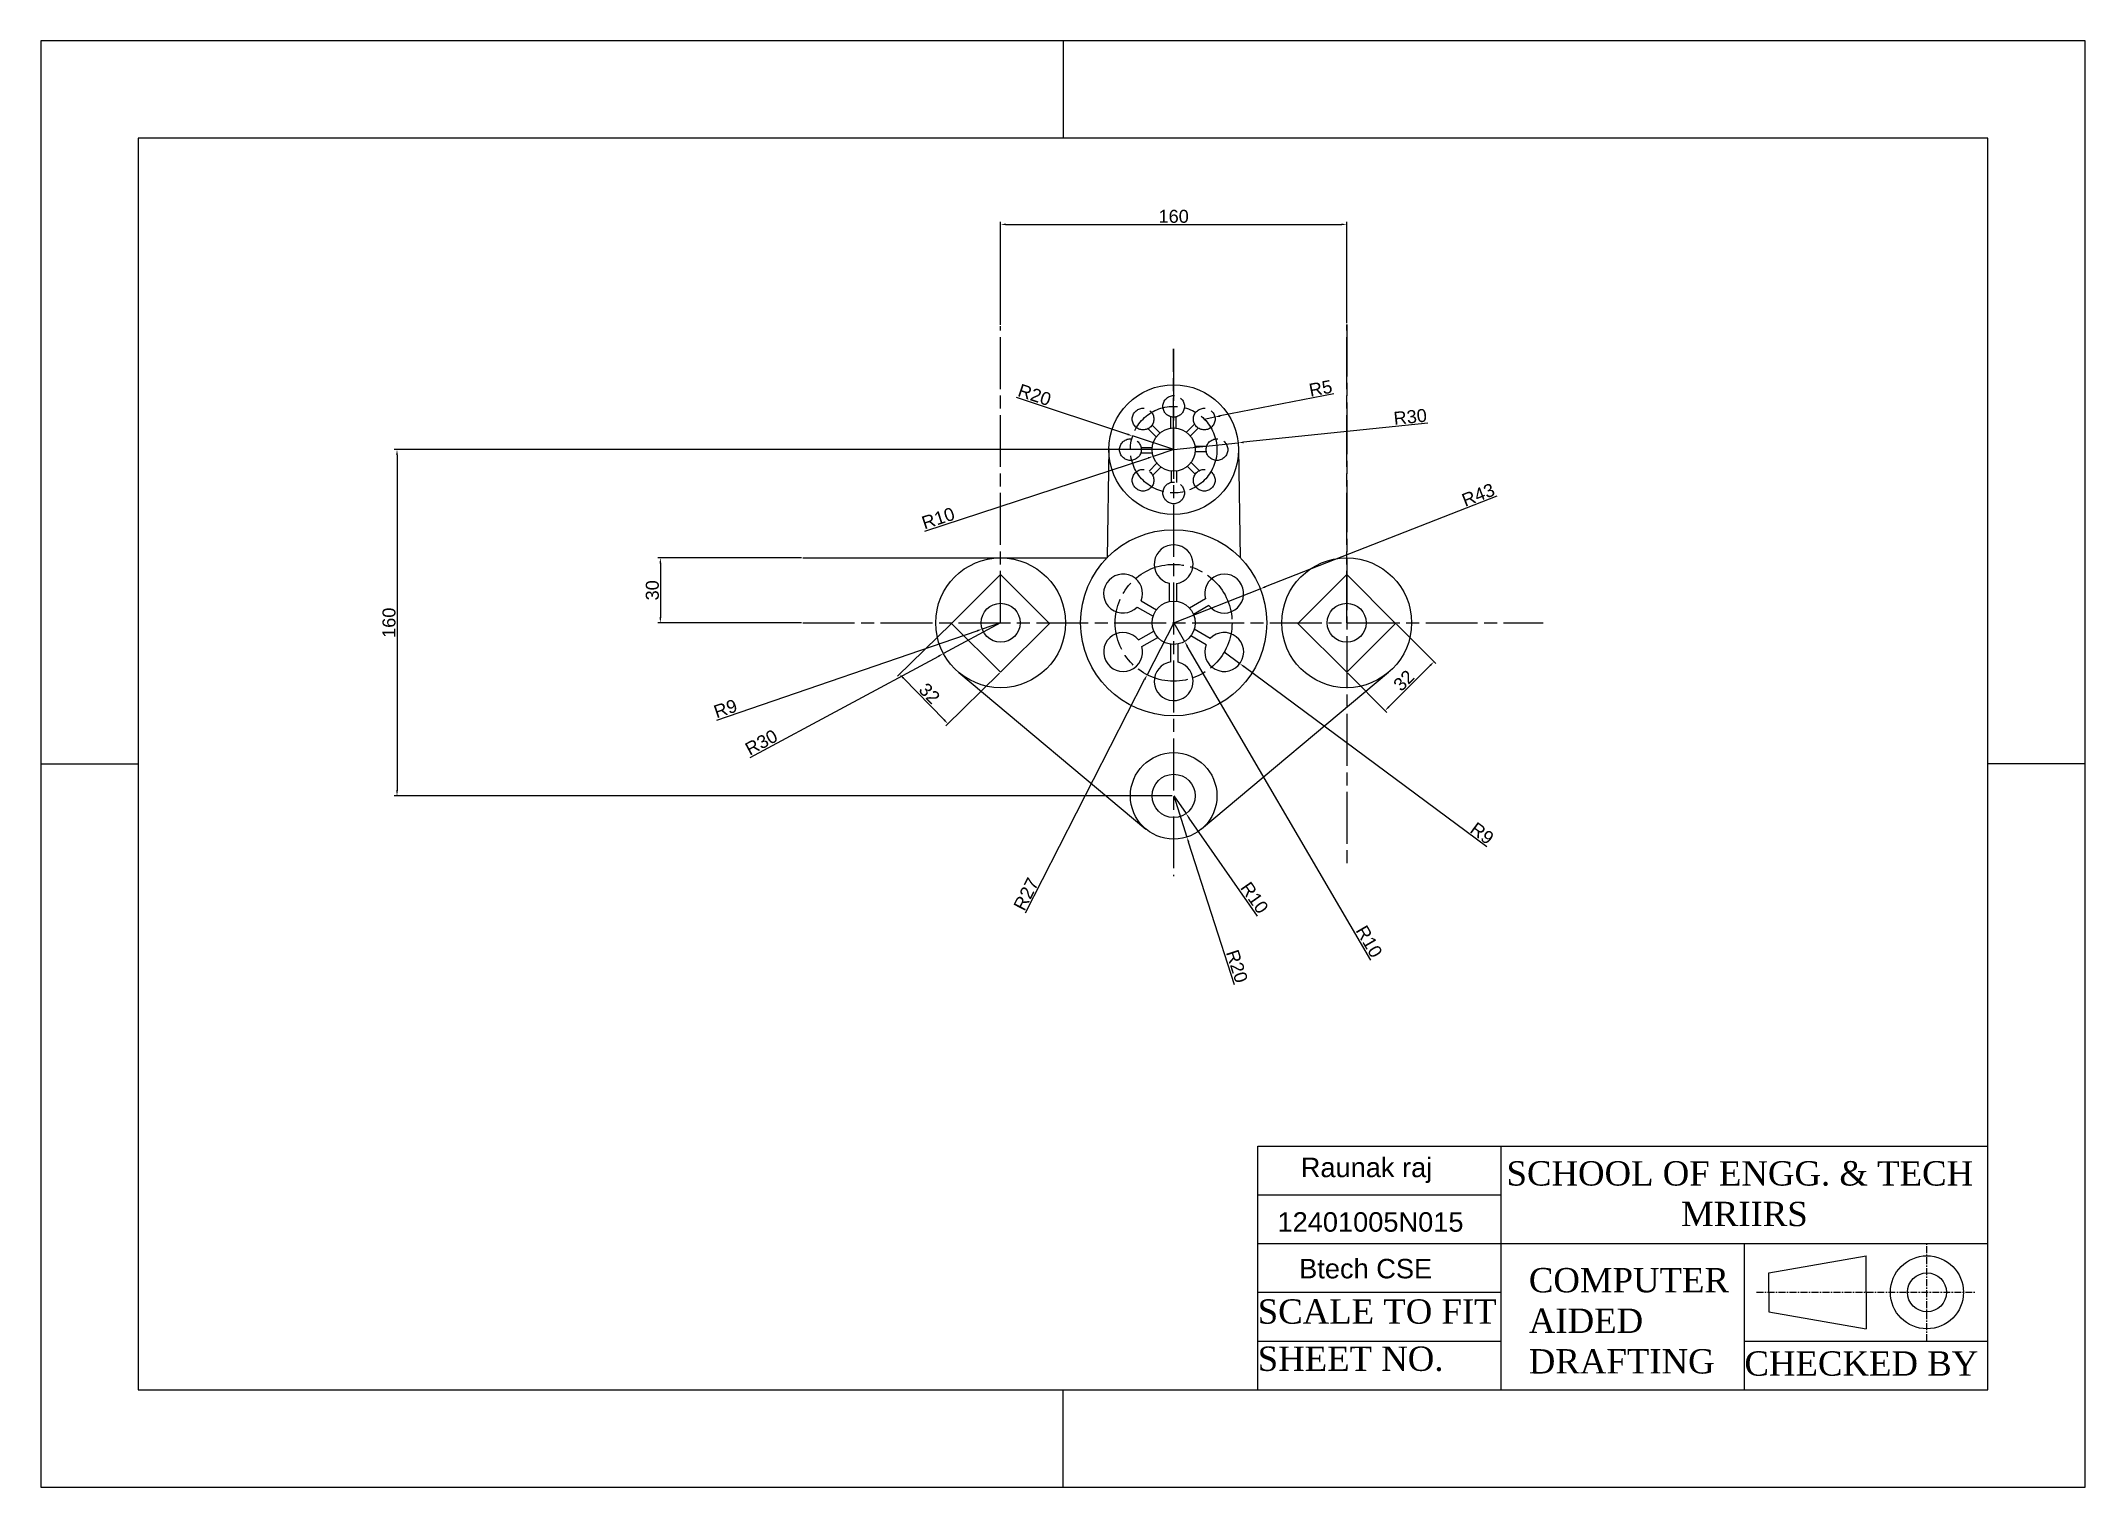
# Model space of a CAD drawing. Header units: millimetres. Extents: x -467 to 478, y -275 to 394.
import ezdxf

# ---------------------------------------------------------------- set-up
doc = ezdxf.new("R2010")
doc.units = ezdxf.units.MM
doc.linetypes.add('ACAD_ISO08W100', pattern=[36, 24, -3, 6, -3])
doc.linetypes.add('CENTER', pattern=[50.8, 31.75, -6.35, 6.35, -6.35])
doc.styles.add('ISO Proportional', font='arial.ttf')
doc.styles.get("Standard").update_dxf_attribs({"font": 'arial.ttf'})
doc.dimstyles.new('ISO-25', dxfattribs={"dimtxt": 6, "dimasz": 2.5, "dimexe": 1.25, "dimexo": 0.625, "dimtad": 1, "dimtxsty": 'Standard', "dimcen": 2.5, "dimadec": 0, "dimazin": 0, "dimtfac": 1, "dimtmove": 0, "dimatfit": 3, "dimfxl": 1, "dimarcsym": 0})

# ---------------------------------------------------------------- blocks, each defined once
blk = doc.blocks.new('*U1')
at = {"linetype": 'Continuous'}
for p, q in [((-1.48, -2.29), (-1.52, -7.56)), ((1, -2.41), (1, -7.49))]:
    blk.add_line(p, q, dxfattribs=at)
at = {"linetype": 'ACAD_ISO08W100'}
blk.add_circle((0, 2.56), 5, dxfattribs=at)
blk = doc.blocks.new('*U2')
at = {"color": 0, "linetype": 'ByBlock', "lineweight": -2, "transparency": 16777216}
blk.add_blockref('*U1', (56.67, 222.27), dxfattribs=at)
for p, rotation in [((44.33, 217.16), 44.99999999999999), ((69, 217.16), 315), ((39.23, 204.83), 89.99999999999997), ((74.11, 204.83), 269.9999999999999), ((44.33, 192.5), 135), ((69, 192.5), 225), ((56.67, 187.39), 180)]:
    blk.add_blockref('*U1', p, dxfattribs=dict(at, rotation=rotation))
blk = doc.blocks.new('*U3')
at = {"linetype": 'Continuous'}
for p, q in [((-2.15, -4.62), (-2.15, -13.12)), ((1.26, -4.78), (1.26, -12.96))]:
    blk.add_line(p, q, dxfattribs=at)
blk.add_arc((0, 4.12), 9, 278.02239, 256.19565, dxfattribs=at)
blk = doc.blocks.new('*U4')
at = {"color": 0, "linetype": 'ByBlock', "lineweight": -2, "transparency": 16777216}
blk.add_blockref('*U3', (56.67, 147.71), dxfattribs=at)
for p, rotation in [((36.85, 136.27), 59.99999999999999), ((76.48, 136.27), 299.9999999999999), ((36.85, 113.39), 120), ((76.48, 113.39), 240), ((56.67, 101.95), 180)]:
    blk.add_blockref('*U3', p, dxfattribs=dict(at, rotation=rotation))
blk = doc.blocks.new('*D8')
at = {"color": 0, "linetype": 'Continuous', "lineweight": -2, "transparency": 16777216}
for p, q in [((-115.43, 154.83), (-181.87, 154.83)), ((-180.62, 152.33), (-180.62, 127.33)), ((-115.43, 124.83), (-181.87, 124.83))]:
    blk.add_line(p, q, dxfattribs=at)
at = {"color": 0, "linetype": 'Continuous', "transparency": 16777216}
for points in [[(-181.04, 152.33), (-180.21, 152.33), (-180.62, 154.83)], [(-181.04, 127.33), (-180.21, 127.33), (-180.62, 124.83)]]:
    blk.add_solid(points, dxfattribs=at)
at = {"layer": 'Defpoints', "color": 0, "linetype": 'Continuous', "transparency": 16777216}
for p in [(-114.81, 154.83), (-180.62, 124.83), (-114.81, 124.83)]:
    blk.add_point(p, dxfattribs=at)
at = {"color": 0, "linetype": 'Continuous', "transparency": 16777216, "insert": (-184.31, 139.83), "char_height": 6, "attachment_point": 5, "rotation": 90}
blk.add_mtext('30', dxfattribs=at)
blk = doc.blocks.new('*D9')
at = {"color": 0, "linetype": 'Continuous', "lineweight": -2, "transparency": 16777216}
for p, q in [((-23.33, 262.47), (-23.33, 310.16)), ((-20.83, 308.91), (134.17, 308.91)), ((136.67, 263.31), (136.67, 310.16))]:
    blk.add_line(p, q, dxfattribs=at)
at = {"color": 0, "linetype": 'Continuous', "transparency": 16777216}
for points in [[(-20.83, 309.32), (-20.83, 308.49), (-23.33, 308.91)], [(134.17, 309.32), (134.17, 308.49), (136.67, 308.91)]]:
    blk.add_solid(points, dxfattribs=at)
at = {"layer": 'Defpoints', "color": 0, "linetype": 'Continuous', "transparency": 16777216}
for p in [(136.67, 308.91), (-23.33, 261.85), (136.67, 262.68)]:
    blk.add_point(p, dxfattribs=at)
at = {"color": 0, "linetype": 'Continuous', "transparency": 16777216, "insert": (56.67, 312.6), "char_height": 6, "attachment_point": 5}
blk.add_mtext('160', dxfattribs=at)
blk = doc.blocks.new('*D10')
at = {"color": 0, "linetype": 'Continuous', "lineweight": -2, "transparency": 16777216}
for p, q in [((56.04, 204.83), (-303.62, 204.83)), ((-302.37, 202.33), (-302.37, 47.33)), ((56.04, 44.83), (-303.62, 44.83))]:
    blk.add_line(p, q, dxfattribs=at)
at = {"color": 0, "linetype": 'Continuous', "transparency": 16777216}
for points in [[(-302.78, 202.33), (-301.95, 202.33), (-302.37, 204.83)], [(-302.78, 47.33), (-301.95, 47.33), (-302.37, 44.83)]]:
    blk.add_solid(points, dxfattribs=at)
at = {"layer": 'Defpoints', "color": 0, "linetype": 'Continuous', "transparency": 16777216}
for p in [(56.67, 204.83), (-302.37, 44.83), (56.67, 44.83)]:
    blk.add_point(p, dxfattribs=at)
at = {"color": 0, "linetype": 'Continuous', "transparency": 16777216, "insert": (-306.05, 124.83), "char_height": 6, "attachment_point": 5, "rotation": 90}
blk.add_mtext('160', dxfattribs=at)
blk = doc.blocks.new('*D11')
at = {"color": 0, "linetype": 'Continuous', "lineweight": -2, "transparency": 16777216}
for p, q in [((-23.33, 124.83), (-31.85, 121.91)), ((-154.51, 79.87), (-34.21, 121.1))]:
    blk.add_line(p, q, dxfattribs=at)
at = {"color": 0, "linetype": 'Continuous', "transparency": 16777216}
blk.add_solid([(-34.35, 121.5), (-34.08, 120.71), (-31.85, 121.91)], dxfattribs=at)
at = {"layer": 'Defpoints', "color": 0, "linetype": 'Continuous', "transparency": 16777216}
for p in [(-23.33, 124.83), (-31.85, 121.91)]:
    blk.add_point(p, dxfattribs=at)
at = {"color": 0, "linetype": 'Continuous', "transparency": 16777216, "insert": (-150.53, 85.14), "char_height": 6, "attachment_point": 5, "rotation": 18.91734}
blk.add_mtext('R9', dxfattribs=at)
blk = doc.blocks.new('*D12')
at = {"color": 0, "linetype": 'Continuous', "lineweight": -2, "transparency": 16777216}
for p, q in [((-23.33, 124.83), (-49.76, 110.63)), ((-139.05, 62.62), (-51.96, 109.44))]:
    blk.add_line(p, q, dxfattribs=at)
at = {"color": 0, "linetype": 'Continuous', "transparency": 16777216}
blk.add_solid([(-52.16, 109.81), (-51.76, 109.08), (-49.76, 110.63)], dxfattribs=at)
at = {"layer": 'Defpoints', "color": 0, "linetype": 'Continuous', "transparency": 16777216}
for p in [(-23.33, 124.83), (-49.76, 110.63)]:
    blk.add_point(p, dxfattribs=at)
at = {"color": 0, "linetype": 'Continuous', "transparency": 16777216, "insert": (-133.94, 69.56), "char_height": 6, "attachment_point": 5, "rotation": 28.26245}
blk.add_mtext('R30', dxfattribs=at)
blk = doc.blocks.new('*D13')
at = {"color": 0, "linetype": 'Continuous', "lineweight": -2, "transparency": 16777216}
for p, q in [((56.67, 44.83), (62.39, 36.63)), ((95.43, -10.72), (63.82, 34.58))]:
    blk.add_line(p, q, dxfattribs=at)
at = {"color": 0, "linetype": 'Continuous', "transparency": 16777216}
blk.add_solid([(64.16, 34.82), (63.48, 34.34), (62.39, 36.63)], dxfattribs=at)
at = {"layer": 'Defpoints', "color": 0, "linetype": 'Continuous', "transparency": 16777216}
for p in [(56.67, 44.83), (62.39, 36.63)]:
    blk.add_point(p, dxfattribs=at)
at = {"color": 0, "linetype": 'Continuous', "transparency": 16777216, "insert": (94, -2.23), "char_height": 6, "attachment_point": 5, "rotation": 304.90627}
blk.add_mtext('R10', dxfattribs=at)
blk = doc.blocks.new('*D14')
at = {"color": 0, "linetype": 'Continuous', "lineweight": -2, "transparency": 16777216}
for p, q in [((56.67, 44.83), (62.8, 25.8)), ((84.8, -42.43), (63.57, 23.42))]:
    blk.add_line(p, q, dxfattribs=at)
at = {"color": 0, "linetype": 'Continuous', "transparency": 16777216}
blk.add_solid([(63.97, 23.55), (63.17, 23.29), (62.8, 25.8)], dxfattribs=at)
at = {"layer": 'Defpoints', "color": 0, "linetype": 'Continuous', "transparency": 16777216}
for p in [(56.67, 44.83), (62.8, 25.8)]:
    blk.add_point(p, dxfattribs=at)
at = {"color": 0, "linetype": 'Continuous', "transparency": 16777216, "insert": (85.92, -33.89), "char_height": 6, "attachment_point": 5, "rotation": 287.86605}
blk.add_mtext('R20', dxfattribs=at)
blk = doc.blocks.new('*D15')
at = {"color": 0, "linetype": 'Continuous', "lineweight": -2, "transparency": 16777216}
for p, q in [((206.07, 183.32), (99.04, 141.42)), ((56.67, 124.83), (96.71, 140.51))]:
    blk.add_line(p, q, dxfattribs=at)
at = {"color": 0, "linetype": 'Continuous', "transparency": 16777216}
blk.add_solid([(98.88, 141.81), (99.19, 141.03), (96.71, 140.51)], dxfattribs=at)
at = {"layer": 'Defpoints', "color": 0, "linetype": 'Continuous', "transparency": 16777216}
for p in [(96.71, 140.51), (56.67, 124.83)]:
    blk.add_point(p, dxfattribs=at)
at = {"color": 0, "linetype": 'Continuous', "transparency": 16777216, "insert": (197.47, 183.92), "char_height": 6, "attachment_point": 5, "rotation": 21.37908}
blk.add_mtext('R43', dxfattribs=at)
blk = doc.blocks.new('*D16')
at = {"color": 0, "linetype": 'Continuous', "lineweight": -2, "transparency": 16777216}
for p, q in [((80.05, 111.33), (87.28, 105.97)), ((201.42, 21.3), (89.29, 104.48))]:
    blk.add_line(p, q, dxfattribs=at)
at = {"color": 0, "linetype": 'Continuous', "transparency": 16777216}
blk.add_solid([(89.53, 104.82), (89.04, 104.15), (87.28, 105.97)], dxfattribs=at)
at = {"layer": 'Defpoints', "color": 0, "linetype": 'Continuous', "transparency": 16777216}
for p in [(80.05, 111.33), (87.28, 105.97)]:
    blk.add_point(p, dxfattribs=at)
at = {"color": 0, "linetype": 'Continuous', "transparency": 16777216, "insert": (199.23, 27.52), "char_height": 6, "attachment_point": 5, "rotation": 323.43377}
blk.add_mtext('R9', dxfattribs=at)
blk = doc.blocks.new('*D17')
at = {"color": 0, "linetype": 'Continuous', "lineweight": -2, "transparency": 16777216}
for p, q in [((56.67, 124.83), (44.37, 100.79)), ((-11.84, -9.14), (43.24, 98.57))]:
    blk.add_line(p, q, dxfattribs=at)
at = {"color": 0, "linetype": 'Continuous', "transparency": 16777216}
blk.add_solid([(42.87, 98.76), (43.61, 98.38), (44.37, 100.79)], dxfattribs=at)
at = {"layer": 'Defpoints', "color": 0, "linetype": 'Continuous', "transparency": 16777216}
for p in [(56.67, 124.83), (44.37, 100.79)]:
    blk.add_point(p, dxfattribs=at)
at = {"color": 0, "linetype": 'Continuous', "transparency": 16777216, "insert": (-11.53, -0.54), "char_height": 6, "attachment_point": 5, "rotation": 62.91651}
blk.add_mtext('R27', dxfattribs=at)
blk = doc.blocks.new('*D18')
at = {"color": 0, "linetype": 'Continuous', "lineweight": -2, "transparency": 16777216}
for p, q in [((56.67, 124.83), (61.71, 116.2)), ((147.75, -31.04), (62.97, 114.04))]:
    blk.add_line(p, q, dxfattribs=at)
at = {"color": 0, "linetype": 'Continuous', "transparency": 16777216}
blk.add_solid([(63.33, 114.25), (62.61, 113.83), (61.71, 116.2)], dxfattribs=at)
at = {"layer": 'Defpoints', "color": 0, "linetype": 'Continuous', "transparency": 16777216}
for p in [(56.67, 124.83), (61.71, 116.2)]:
    blk.add_point(p, dxfattribs=at)
at = {"color": 0, "linetype": 'Continuous', "transparency": 16777216, "insert": (147.01, -22.46), "char_height": 6, "attachment_point": 5, "rotation": 300.3004}
blk.add_mtext('R10', dxfattribs=at)
blk = doc.blocks.new('*D19')
at = {"color": 0, "linetype": 'Continuous', "lineweight": -2, "transparency": 16777216}
for p, q in [((56.67, 204.83), (86.5, 207.95)), ((174.14, 217.1), (88.99, 208.21))]:
    blk.add_line(p, q, dxfattribs=at)
at = {"color": 0, "linetype": 'Continuous', "transparency": 16777216}
blk.add_solid([(88.95, 208.62), (89.03, 207.79), (86.5, 207.95)], dxfattribs=at)
at = {"layer": 'Defpoints', "color": 0, "linetype": 'Continuous', "transparency": 16777216}
for p in [(86.5, 207.95), (56.67, 204.83)]:
    blk.add_point(p, dxfattribs=at)
at = {"color": 0, "linetype": 'Continuous', "transparency": 16777216, "insert": (166.02, 219.97), "char_height": 6, "attachment_point": 5, "rotation": 5.96479}
blk.add_mtext('R30', dxfattribs=at)
blk = doc.blocks.new('*D20')
at = {"color": 0, "linetype": 'Continuous', "lineweight": -2, "transparency": 16777216}
for p, q in [((130.68, 230.58), (78.17, 220.4)), ((70.81, 218.97), (75.72, 219.92))]:
    blk.add_line(p, q, dxfattribs=at)
at = {"color": 0, "linetype": 'Continuous', "transparency": 16777216}
blk.add_solid([(78.09, 220.81), (78.25, 219.99), (75.72, 219.92)], dxfattribs=at)
at = {"layer": 'Defpoints', "color": 0, "linetype": 'Continuous', "transparency": 16777216}
for p in [(70.81, 218.97), (75.72, 219.92)]:
    blk.add_point(p, dxfattribs=at)
at = {"color": 0, "linetype": 'Continuous', "transparency": 16777216, "insert": (124.6, 233.15), "char_height": 6, "attachment_point": 5, "rotation": 10.9737}
blk.add_mtext('R5', dxfattribs=at)
blk = doc.blocks.new('*D21')
at = {"color": 0, "linetype": 'Continuous', "lineweight": -2, "transparency": 16777216}
for p, q in [((-16.19, 229.08), (35.32, 211.94)), ((56.67, 204.83), (37.69, 211.15))]:
    blk.add_line(p, q, dxfattribs=at)
at = {"color": 0, "linetype": 'Continuous', "transparency": 16777216}
blk.add_solid([(35.45, 212.33), (35.19, 211.54), (37.69, 211.15)], dxfattribs=at)
at = {"layer": 'Defpoints', "color": 0, "linetype": 'Continuous', "transparency": 16777216}
for p in [(37.69, 211.15), (56.67, 204.83)]:
    blk.add_point(p, dxfattribs=at)
at = {"color": 0, "linetype": 'Continuous', "transparency": 16777216, "insert": (-7.64, 230.12), "char_height": 6, "attachment_point": 5, "rotation": 341.59181}
blk.add_mtext('R20', dxfattribs=at)
blk = doc.blocks.new('*D22')
at = {"color": 0, "linetype": 'Continuous', "lineweight": -2, "transparency": 16777216}
for p, q in [((-58.43, 167.19), (44.79, 200.95)), ((56.67, 204.83), (47.16, 201.72))]:
    blk.add_line(p, q, dxfattribs=at)
at = {"color": 0, "linetype": 'Continuous', "transparency": 16777216}
blk.add_solid([(44.66, 201.34), (44.92, 200.55), (47.16, 201.72)], dxfattribs=at)
at = {"layer": 'Defpoints', "color": 0, "linetype": 'Continuous', "transparency": 16777216}
for p in [(47.16, 201.72), (56.67, 204.83)]:
    blk.add_point(p, dxfattribs=at)
at = {"color": 0, "linetype": 'Continuous', "transparency": 16777216, "insert": (-52.18, 173.12), "char_height": 6, "attachment_point": 5, "rotation": 18.10793}
blk.add_mtext('R10', dxfattribs=at)
blk = doc.blocks.new('*D23')
at = {"color": 0, "linetype": 'Continuous', "lineweight": -2, "transparency": 16777216}
for p, q in [((159.74, 124.13), (177.9, 105.96)), ((156.16, 85.99), (175.25, 105.08)), ((137.11, 101.5), (155.27, 83.34))]:
    blk.add_line(p, q, dxfattribs=at)
at = {"color": 0, "linetype": 'Continuous', "transparency": 16777216}
for points in [[(174.95, 105.37), (175.54, 104.78), (177.02, 106.85)], [(155.86, 86.28), (156.45, 85.69), (154.39, 84.22)]]:
    blk.add_solid(points, dxfattribs=at)
at = {"layer": 'Defpoints', "color": 0, "linetype": 'Continuous', "transparency": 16777216}
for p in [(159.29, 124.57), (177.02, 106.85), (136.67, 101.94)]:
    blk.add_point(p, dxfattribs=at)
at = {"color": 0, "linetype": 'Continuous', "transparency": 16777216, "insert": (163.09, 98.14), "char_height": 6, "attachment_point": 5, "rotation": 45}
blk.add_mtext('32', dxfattribs=at)
blk = doc.blocks.new('*D24')
at = {"color": 0, "linetype": 'Continuous', "lineweight": -2, "transparency": 16777216}
for p, q in [((-46.14, 124.39), (-70.94, 100.17)), ((-68.3, 99.25), (-49.43, 79.94)), ((-23.78, 101.5), (-48.58, 77.28))]:
    blk.add_line(p, q, dxfattribs=at)
at = {"color": 0, "linetype": 'Continuous', "transparency": 16777216}
for points in [[(-68, 99.54), (-68.6, 98.96), (-70.05, 101.04)], [(-49.13, 80.23), (-49.73, 79.65), (-47.69, 78.15)]]:
    blk.add_solid(points, dxfattribs=at)
at = {"layer": 'Defpoints', "color": 0, "linetype": 'Continuous', "transparency": 16777216}
for p in [(-45.7, 124.83), (-23.33, 101.94), (-47.69, 78.15)]:
    blk.add_point(p, dxfattribs=at)
at = {"color": 0, "linetype": 'Continuous', "transparency": 16777216, "insert": (-56.23, 92.17), "char_height": 6, "attachment_point": 5, "rotation": 314.33292}
blk.add_mtext('32', dxfattribs=at)

msp = doc.modelspace()

# ---------------------------------------------------------------- linework, layer by layer
for p, q in [((5.51, 393.702), (5.51, 348.701)), ((433.019, 348.701), (-421.999, 348.701)), ((-421.999, 348.701), (-421.999, -229.562)), ((433.019, -229.562), (433.019, 348.701)), ((-467, 59.57), (-421.999, 59.57)), ((478.02, 59.57), (433.019, 59.57)), ((95.512, -229.562), (95.512, -117.059)), ((95.512, -117.059), (208.014, -117.059)), ((208.014, -229.562), (208.014, -117.059)), ((208.014, -117.059), (433.019, -117.059)), ((95.512, -139.56), (208.014, -139.56)), ((95.512, -162.06), (208.014, -162.06)), ((208.014, -162.06), (320.517, -162.06)), ((320.517, -229.562), (320.517, -162.06)), ((320.517, -162.06), (433.019, -162.06)), ((331.767, -175.56), (376.768, -167.685)), ((376.768, -184.561), (376.768, -167.685)), ((331.767, -184.561), (331.767, -175.56)), ((95.512, -184.561), (208.014, -184.561)), ((331.767, -184.561), (331.767, -193.561)), ((376.768, -184.561), (376.768, -201.436)), ((331.767, -193.561), (376.768, -201.436)), ((95.512, -207.061), (208.014, -207.061)), ((320.517, -207.061), (433.019, -207.061)), ((-421.999, -229.562), (433.019, -229.562)), ((5.51, -274.562), (5.51, -229.562))]:
    msp.add_line(p, q)
at = {"linetype": 'ACAD_ISO08W100'}
for p, q in [((-23.333, 124.832), (-23.333, 261.846)), ((136.667, 124.832), (136.667, 262.681)), ((136.667, 262.681), (136.667, 13.748)), ((56.667, 204.831), (56.667, 251.369)), ((56.667, 251.369), (56.667, 7.733)), ((-114.808, 124.832), (227.543, 124.832))]:
    msp.add_line(p, q, dxfattribs=at)
at = {"linetype": 'Continuous'}
for p, q in [((26.671, 205.312), (25.862, 154.832)), ((86.663, 205.312), (87.473, 154.832)), ((-114.808, 154.832), (25.862, 154.832)), ((-42.588, 101.826), (43.831, 29.495)), ((155.922, 101.826), (69.504, 29.495))]:
    msp.add_line(p, q, dxfattribs=at)
at = {"linetype": 'CENTER', "ltscale": 0.1}
for p, q in [((404.893, -207.061), (404.893, -162.06)), ((326.142, -184.561), (427.394, -184.561))]:
    msp.add_line(p, q, dxfattribs=at)
msp.add_lwpolyline([(-467, -274.562), (478.02, -274.562), (478.02, 393.702), (-467, 393.702)], close=True)
at = {"linetype": 'Continuous'}
for points in [[(-23.333, 147.195), (-0.705, 124.568), (-23.333, 101.941), (-45.96, 124.568)], [(136.667, 147.195), (159.295, 124.568), (136.667, 101.941), (114.04, 124.568)]]:
    msp.add_lwpolyline(points, close=True, dxfattribs=at)
for centre, radius in [((56.667, 204.831), 30), ((404.893, -184.561), 16.875), ((404.893, -184.561), 9)]:
    msp.add_circle(centre, radius)
at = {"linetype": 'ACAD_ISO08W100'}
for centre, radius in [((56.667, 204.831), 20), ((56.667, 124.832), 27)]:
    msp.add_circle(centre, radius, dxfattribs=at)
at = {"linetype": 'Continuous'}
for centre, radius in [((56.667, 204.831), 10), ((56.667, 124.832), 43), ((-23.333, 124.832), 30), ((136.667, 124.832), 30), ((-23.333, 124.832), 9), ((56.667, 124.832), 10), ((136.667, 124.832), 9), ((56.667, 44.832), 20), ((56.667, 44.832), 10)]:
    msp.add_circle(centre, radius, dxfattribs=at)

# ---------------------------------------------------------------- block references
for name in ['*U2', '*U4']:
    msp.add_blockref(name, (0, 0), dxfattribs=at)

# ---------------------------------------------------------------- texts
at = {"style": 'ISO Proportional'}
for s, height, p in [('Raunak raj', 9.0002, (115.426, -131.345)), ('12401005N015', 9.00019, (104.666, -156.544)), ('Btech CSE', 9.0002, (114.689, -178.112))]:
    msp.add_text(s, height=height, dxfattribs=at).set_placement(p)
at = {"char_height": 11.25024}
for s, insert, width, attachment_point in [('{\\fTimes New Roman|b0|i0|c0|p18;SCHOOL OF ENGG. & TECH  MRIIRS}', (320.517, -139.057), 225.00479, 5), ('{\\fTimes New Roman|b0|i0|c0|p18;COMPUTER AIDED DRAFTING}', (220.852, -173.31), 112.5024, 1), ('{\\fTimes New Roman|b0|i0|c0|p18;SCALE TO FIT}', (95.512, -187.791), 112.5024, 1), ('{\\fTimes New Roman|b0|i0|c0|p18;SHEET NO.}', (95.512, -209.612), 112.5024, 1), ('{\\fTimes New Roman|b0|i0|c0|p18;CHECKED BY}', (320.517, -211.814), 112.5024, 1)]:
    msp.add_mtext(s, dxfattribs=dict(at, insert=insert, width=width, attachment_point=attachment_point))

# ---------------------------------------------------------------- dimensions: what is measured, and where the dimension line sits
at = {"linetype": 'Continuous'}
dim = msp.add_linear_dim(base=(136.667, 308.908), p1=(-23.333, 261.846), p2=(136.667, 262.681), dimstyle='ISO-25', dxfattribs=at)
dim.commit()
dim.dimension.update_dxf_attribs({"geometry": '*D9', "text_midpoint": (56.667, 312.596)})
for center, mpoint, picture, middle in [((70.809, 218.973), (75.718, 219.925), '*D20', (125.295, 229.538)), ((56.667, 204.831), (37.691, 211.147), '*D21', (-8.803, 226.62)), ((56.667, 204.831), (86.505, 207.948), '*D19', (166.401, 216.296)), ((56.667, 204.831), (47.163, 201.723), '*D22', (-51.032, 169.613)), ((56.667, 124.832), (96.708, 140.507), '*D15', (198.816, 180.479)), ((-23.333, 124.832), (-31.847, 121.914), '*D11', (-149.337, 81.648)), ((-23.333, 124.832), (-49.756, 110.626), '*D12', (-132.197, 66.306)), ((56.667, 124.832), (44.375, 100.792), '*D17', (-8.291, -2.198)), ((56.667, 124.832), (61.713, 116.198), '*D18', (143.825, -24.319)), ((80.05, 111.332), (87.279, 105.97), '*D16', (197.03, 24.561)), ((56.667, 44.832), (62.39, 36.631), '*D13', (90.977, -4.339)), ((56.667, 44.832), (62.803, 25.797), '*D14', (82.408, -35.023))]:
    dim = msp.add_radius_dim(center=center, mpoint=mpoint, dimstyle='ISO-25', dxfattribs=at)
    dim.commit()
    dim.dimension.update_dxf_attribs({"geometry": picture, "text_midpoint": middle, "dimtype": 164})
for base, p1, p2, picture, middle in [((-302.365, 44.832), (56.667, 204.831), (56.667, 44.832), '*D10', (-306.054, 124.832)), ((-180.623, 124.832), (-114.808, 154.832), (-114.808, 124.832), '*D8', (-184.313, 139.832))]:
    dim = msp.add_linear_dim(base=base, p1=p1, p2=p2, angle=90, dimstyle='ISO-25', dxfattribs=at)
    dim.commit()
    dim.dimension.update_dxf_attribs({"geometry": picture, "text_midpoint": middle})
for p1, p2, distance, picture, middle in [((-45.697, 124.832), (-23.333, 101.941), -34.046, '*D24', (-56.227, 92.173)), ((136.667, 101.941), (159.295, 124.568), -25.062, '*D23', (163.093, 98.143))]:
    dim = msp.add_aligned_dim(p1=p1, p2=p2, distance=distance, dimstyle='ISO-25', dxfattribs=at)
    dim.commit()
    dim.dimension.update_dxf_attribs({"geometry": picture, "text_midpoint": middle})

doc.saveas('drawing.dxf')
